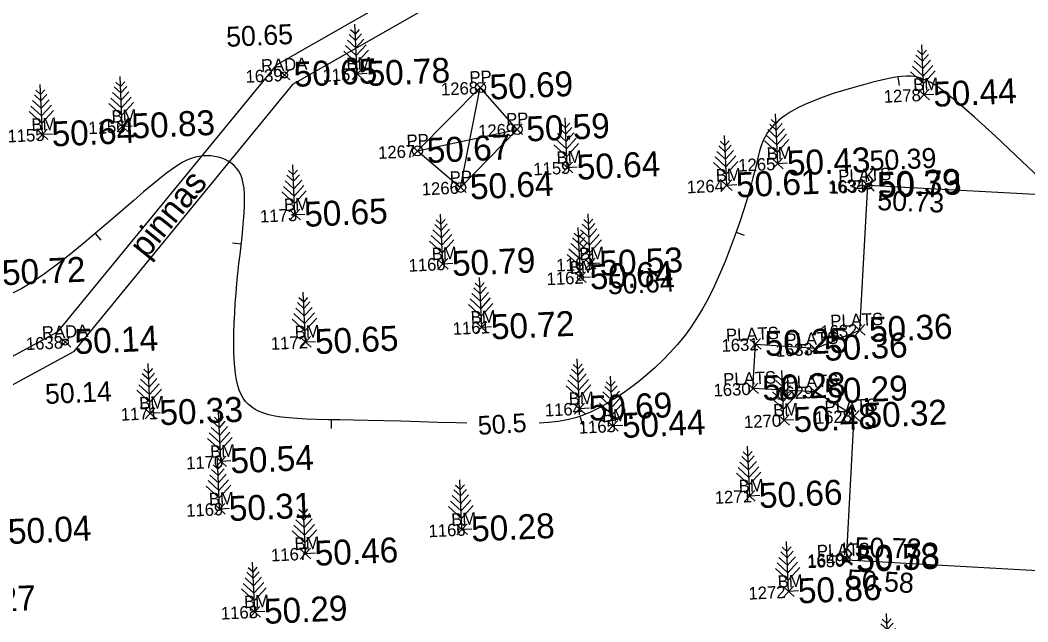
# Model space of a CAD drawing. Extents: x 641142 to 641451, y 6456033 to 6456526.
# Drawn here: x 641300.51 to 641340.88, y 6456421.46 to 6456445.57 of the extents above; entities that cross this region are included whole.
import ezdxf

# ---------------------------------------------------------------- set-up
doc = ezdxf.new("R2010")
doc.units = 0
for name, color, linetype in [('KIHT_10', 7, 'Continuous'), ('KIHT_12', 7, 'Continuous'), ('KIHT_3', 7, 'Continuous'), ('KIHT_30', 7, 'Continuous'), ('KIHT_31', 7, 'Continuous'), ('KIHT_49', 7, 'Continuous'), ('KIHT_54', 7, 'Continuous'), ('KIHT_57', 7, 'Continuous'), ('KIHT_59', 7, 'Continuous'), ('KIHT_62', 7, 'Continuous')]:
    doc.layers.add(name, color=color, linetype=linetype)

# ---------------------------------------------------------------- blocks, each defined once
blk = doc.blocks.new('VMAND')
at = {"layer": 'KIHT_10'}
for p, q in [((0, 1.6), (-0.181, 1.781)), ((0, 0), (0, 2)), ((0, 1.6), (0.181, 1.781)), ((0, 1.05), (-0.33, 1.38)), ((0, 1.35), (-0.249, 1.599)), ((0, 1.35), (0.249, 1.599)), ((0, 1.05), (0.33, 1.38)), ((0, 0.45), (-0.492, 0.942)), ((0, 0.75), (-0.411, 1.161)), ((0, 0.75), (0.411, 1.161)), ((0, 0.45), (0.492, 0.942)), ((0.4, 0), (0, 0))]:
    blk.add_line(p, q, dxfattribs=at)
blk = doc.blocks.new('VPP')
at = {"layer": 'KIHT_3'}
blk.add_circle((0, 0), 0.2, dxfattribs=at)
blk = doc.blocks.new('1')
at = {"layer": 'KIHT_31'}
blk.add_line((0, 0), (0, 0.35), dxfattribs=at)

msp = doc.modelspace()

# ---------------------------------------------------------------- linework, layer by layer
at = {"layer": 'KIHT_12'}
for centre in [(641334.508, 6456438.926), (641333.634, 6456423.975)]:
    msp.add_circle(centre, 0.12, dxfattribs=at)
at = {"layer": 'KIHT_3'}
for p, q in [((641316.428, 6456440.33), (641318.946, 6456442.869)), ((641318.156, 6456438.866), (641318.946, 6456442.869)), ((641320.417, 6456441.19), (641318.946, 6456442.869)), ((641316.428, 6456440.33), (641320.417, 6456441.19)), ((641318.156, 6456438.866), (641320.417, 6456441.19)), ((641316.428, 6456440.33), (641318.156, 6456438.866))]:
    msp.add_line(p, q, dxfattribs=at)
msp.add_lwpolyline([(641334.474, 6456438.96), (641360.513, 6456437.562), (641360.182, 6456431.625), (641361.78, 6456430.83), (641364.581, 6456430.678), (641364.266, 6456428.963), (641361.706, 6456429.116), (641360.008, 6456428.472), (641359.711, 6456422.481), (641333.615, 6456423.93), (641333.925, 6456429.711), (641332.36, 6456430.684), (641329.866, 6456430.808), (641329.972, 6456432.591), (641332.396, 6456432.426), (641334.149, 6456433.15), (641334.474, 6456438.96)], dxfattribs=at)
at = {"layer": 'KIHT_30'}
for points in [[(641393.748, 6456508.571), (641361.635, 6456481.657), (641355.759, 6456475.61), (641340.131, 6456460.35), (641328.037, 6456452.48), (641311.424, 6456442.988), (641302.639, 6456432.281), (641291.461, 6456426.211), (641273.822, 6456421.481)], [(641391.491, 6456507.984), (641360.953, 6456482.39), (641355.051, 6456476.316), (641339.503, 6456461.134), (641327.515, 6456453.333), (641310.768, 6456443.765), (641301.99, 6456433.067), (641291.087, 6456427.147), (641273.563, 6456422.446)]]:
    msp.add_lwpolyline(points, dxfattribs=at)
at = {"layer": 'KIHT_31'}
for points in [[(641342.006, 6456438.633), (641340.662, 6456439.913), (641339.588, 6456440.917), (641338.749, 6456441.683), (641338.107, 6456442.245), (641337.627, 6456442.639), (641337.271, 6456442.901), (641337.003, 6456443.067), (641336.787, 6456443.171), (641336.591, 6456443.245), (641336.403, 6456443.295), (641336.214, 6456443.323), (641336.019, 6456443.329), (641335.809, 6456443.315), (641335.577, 6456443.281), (641335.315, 6456443.231), (641335.016, 6456443.163), (641334.677, 6456443.081), (641334.303, 6456442.984), (641333.907, 6456442.875), (641333.498, 6456442.756), (641333.087, 6456442.626), (641332.685, 6456442.489), (641332.302, 6456442.345), (641331.95, 6456442.197), (641331.635, 6456442.044), (641331.359, 6456441.888), (641331.118, 6456441.729), (641330.91, 6456441.566), (641330.732, 6456441.401), (641330.581, 6456441.234), (641330.456, 6456441.064), (641330.353, 6456440.892), (641330.269, 6456440.717), (641330.199, 6456440.533), (641330.138, 6456440.335), (641330.081, 6456440.114), (641330.021, 6456439.865), (641329.953, 6456439.582), (641329.871, 6456439.256), (641329.771, 6456438.882), (641329.647, 6456438.456), (641329.502, 6456437.987), (641329.337, 6456437.485), (641329.155, 6456436.963), (641328.959, 6456436.431), (641328.752, 6456435.901), (641328.535, 6456435.384), (641328.312, 6456434.893), (641328.085, 6456434.434), (641327.852, 6456434.009), (641327.612, 6456433.613), (641327.364, 6456433.242), (641327.107, 6456432.893), (641326.837, 6456432.563), (641326.556, 6456432.249), (641326.26, 6456431.946), (641325.949, 6456431.652), (641325.626, 6456431.368), (641325.296, 6456431.098), (641324.961, 6456430.842), (641324.626, 6456430.603), (641324.294, 6456430.383), (641323.97, 6456430.185), (641323.657, 6456430.011), (641323.357, 6456429.862), (641323.06, 6456429.737), (641322.754, 6456429.634), (641322.429, 6456429.553), (641322.072, 6456429.49), (641321.671, 6456429.444), (641321.302, 6456429.42)], [(641318.411, 6456429.42), (641317.995, 6456429.431), (641317.247, 6456429.453), (641316.503, 6456429.476), (641315.779, 6456429.499), (641315.091, 6456429.518), (641314.453, 6456429.532), (641313.866, 6456429.543), (641313.326, 6456429.552), (641312.833, 6456429.561), (641312.383, 6456429.572), (641311.975, 6456429.586), (641311.607, 6456429.605), (641311.275, 6456429.63), (641310.978, 6456429.664), (641310.713, 6456429.707), (641310.478, 6456429.76), (641310.269, 6456429.822), (641310.086, 6456429.894), (641309.923, 6456429.977), (641309.781, 6456430.072), (641309.654, 6456430.177), (641309.543, 6456430.295), (641309.444, 6456430.428), (641309.359, 6456430.577), (641309.286, 6456430.746), (641309.224, 6456430.938), (641309.174, 6456431.154), (641309.134, 6456431.398), (641309.104, 6456431.672), (641309.084, 6456431.977), (641309.072, 6456432.31), (641309.069, 6456432.667), (641309.073, 6456433.042), (641309.085, 6456433.431), (641309.103, 6456433.829), (641309.128, 6456434.232), (641309.159, 6456434.635), (641309.195, 6456435.034), (641309.234, 6456435.426), (641309.276, 6456435.81), (641309.318, 6456436.183), (641309.36, 6456436.545), (641309.398, 6456436.893), (641309.433, 6456437.226), (641309.462, 6456437.541), (641309.484, 6456437.837), (641309.498, 6456438.114), (641309.502, 6456438.372), (641309.496, 6456438.611), (641309.478, 6456438.83), (641309.448, 6456439.031), (641309.404, 6456439.212), (641309.345, 6456439.373), (641309.271, 6456439.516), (641309.182, 6456439.641), (641309.081, 6456439.749), (641308.969, 6456439.841), (641308.847, 6456439.918), (641308.718, 6456439.983), (641308.583, 6456440.035), (641308.443, 6456440.077), (641308.3, 6456440.109), (641308.154, 6456440.13), (641308.004, 6456440.138), (641307.85, 6456440.134), (641307.692, 6456440.114), (641307.529, 6456440.079), (641307.36, 6456440.026), (641307.186, 6456439.955), (641307.006, 6456439.864), (641306.813, 6456439.75), (641306.601, 6456439.607), (641306.366, 6456439.434), (641306.1, 6456439.225), (641305.798, 6456438.977), (641305.453, 6456438.686), (641305.059, 6456438.348), (641304.614, 6456437.963), (641304.126, 6456437.542), (641303.609, 6456437.099), (641303.074, 6456436.65), (641302.534, 6456436.209), (641302.002, 6456435.791), (641301.489, 6456435.411), (641301.01, 6456435.083), (641300.572, 6456434.819), (641300.174, 6456434.617)]]:
    msp.add_lwpolyline(points, dxfattribs=at)
for points in [[(641382.884, 6456383.288), (641382.65, 6456385.368), (641382.183, 6456390.216), (641381.78, 6456393.275), (641380.333, 6456399.563), (641379.557, 6456406.763), (641378.395, 6456413.814), (641377.399, 6456419.307), (641375.84, 6456424.1), (641375.193, 6456429.032), (641375.716, 6456433.189), (641376.608, 6456435.932), (641379.077, 6456439.928), (641381.491, 6456446.4), (641382.553, 6456451.629), (641383.589, 6456456.982), (641383.409, 6456459.297), (641382.56, 6456460.269), (641379.974, 6456461.392), (641376.47, 6456461.187), (641374.615, 6456460.055), (641372.405, 6456455.923), (641370.607, 6456450.956), (641369.009, 6456443.763), (641367.893, 6456442.006), (641365.626, 6456442.118), (641364.739, 6456443.445), (641364.517, 6456445.908), (641364.688, 6456451.44), (641366.93, 6456460.817), (641370.933, 6456475.191), (641374.888, 6456489.89), (641374.565, 6456491.236), (641373.445, 6456491.776), (641372.199, 6456490.965), (641367.353, 6456488.692), (641363.049, 6456488.332), (641361.436, 6456487.196), (641360.196, 6456482.567), (641357.104, 6456478.582), (641354.011, 6456475.353), (641343.64, 6456466.406), (641337.983, 6456462.203), (641334.673, 6456461.452), (641325.172, 6456461.2), (641317.204, 6456464.796), (641314.908, 6456465.462), (641311.771, 6456465.911), (641305.576, 6456465.992), (641295.509, 6456467.878), (641292.407, 6456470.153), (641291.749, 6456472.846), (641291.667, 6456476.547), (641291.379, 6456479.229), (641289.71, 6456481.658), (641284.331, 6456484.625), (641280.435, 6456486.517)], [(641211.62, 6456408.872), (641216.625, 6456411.622), (641223.17, 6456413.178), (641225.884, 6456413.968), (641228.366, 6456414.971), (641230.569, 6456417.224), (641232.149, 6456420.117), (641232.343, 6456422.429), (641230.291, 6456423.452), (641224.559, 6456423.641), (641219.968, 6456424.921), (641217.758, 6456426.159), (641213.82, 6456428.053), (641213.368, 6456429.311), (641214.812, 6456430.268), (641218.662, 6456430.589), (641222.981, 6456430.41), (641225.702, 6456431.052), (641227.115, 6456432.676), (641227.137, 6456438.031), (641228.286, 6456439.253), (641228.938, 6456441.356), (641227.66, 6456443.682), (641227.166, 6456445.35), (641228.377, 6456446.766), (641229.97, 6456446.654), (641232.512, 6456445.791), (641234.107, 6456444.192), (641235.564, 6456440.373), (641237.299, 6456437.311), (641239.906, 6456433.425), (641242.459, 6456430.808), (641243.5, 6456428.617), (641243.797, 6456426.067), (641243.823, 6456424.114), (641244.497, 6456422.262), (641246.184, 6456420.496), (641249.84, 6456419.317), (641256.712, 6456418.695), (641260.603, 6456418.309), (641284.503, 6456407.396), (641307.571, 6456397.233)]]:
    msp.add_open_spline(points, degree=2, dxfattribs=at)
at = {"layer": 'KIHT_54'}
for p, q in [((641310.875, 6456443.579), (641311.317, 6456443.174)), ((641310.894, 6456443.155), (641311.298, 6456443.598)), ((641313.792, 6456443.616), (641314.235, 6456443.211)), ((641313.811, 6456443.192), (641314.216, 6456443.635)), ((641318.725, 6456443.071), (641319.167, 6456442.666)), ((641318.744, 6456442.647), (641319.148, 6456443.09)), ((641336.501, 6456442.782), (641336.944, 6456442.377)), ((641336.52, 6456442.359), (641336.925, 6456442.801)), ((641304.377, 6456441.514), (641304.82, 6456441.11)), ((641304.396, 6456441.091), (641304.801, 6456441.533)), ((641320.196, 6456441.393), (641320.639, 6456440.988)), ((641320.215, 6456440.969), (641320.62, 6456441.412)), ((641301.173, 6456441.188), (641301.616, 6456440.783)), ((641301.192, 6456440.764), (641301.597, 6456441.207)), ((641316.206, 6456440.533), (641316.649, 6456440.128)), ((641316.225, 6456440.109), (641316.63, 6456440.552)), ((641330.653, 6456439.598), (641331.058, 6456440.041)), ((641322.212, 6456439.865), (641322.655, 6456439.46)), ((641322.231, 6456439.441), (641322.636, 6456439.884)), ((641330.634, 6456440.022), (641331.077, 6456439.617)), ((641317.934, 6456439.068), (641318.377, 6456438.664)), ((641317.953, 6456438.645), (641318.358, 6456439.087)), ((641328.594, 6456439.151), (641329.037, 6456438.746)), ((641328.613, 6456438.727), (641329.018, 6456439.169)), ((641334.253, 6456439.162), (641334.695, 6456438.757)), ((641334.272, 6456438.738), (641334.676, 6456439.181)), ((641334.287, 6456439.128), (641334.729, 6456438.724)), ((641334.305, 6456438.705), (641334.71, 6456439.147)), ((641311.294, 6456437.975), (641311.736, 6456437.57)), ((641311.312, 6456437.551), (641311.717, 6456437.994)), ((641317.214, 6456436.004), (641317.657, 6456435.599)), ((641317.233, 6456435.58), (641317.638, 6456436.023)), ((641323.126, 6456436.009), (641323.569, 6456435.604)), ((641323.145, 6456435.585), (641323.55, 6456436.028)), ((641322.74, 6456435.462), (641323.183, 6456435.057)), ((641322.759, 6456435.038), (641323.164, 6456435.481)), ((641318.777, 6456433.46), (641319.22, 6456433.056)), ((641318.796, 6456433.037), (641319.201, 6456433.479)), ((641333.928, 6456433.352), (641334.37, 6456432.947)), ((641333.947, 6456432.928), (641334.352, 6456433.371)), ((641302.093, 6456432.876), (641302.536, 6456432.472)), ((641302.112, 6456432.453), (641302.517, 6456432.895)), ((641311.724, 6456432.87), (641312.166, 6456432.466)), ((641311.743, 6456432.447), (641312.147, 6456432.889)), ((641329.75, 6456432.793), (641330.193, 6456432.389)), ((641329.769, 6456432.37), (641330.174, 6456432.812)), ((641332.13, 6456432.6), (641332.573, 6456432.196)), ((641332.149, 6456432.177), (641332.554, 6456432.619)), ((641329.645, 6456431.011), (641330.088, 6456430.606)), ((641329.664, 6456430.587), (641330.069, 6456431.03)), ((641332.138, 6456430.886), (641332.581, 6456430.481)), ((641332.157, 6456430.462), (641332.562, 6456430.905)), ((641305.494, 6456430.021), (641305.937, 6456429.617)), ((641305.513, 6456429.598), (641305.918, 6456430.04)), ((641322.697, 6456430.201), (641323.14, 6456429.796)), ((641322.716, 6456429.777), (641323.121, 6456430.22)), ((641330.892, 6456429.746), (641331.335, 6456429.341)), ((641330.911, 6456429.322), (641331.316, 6456429.765)), ((641333.704, 6456429.913), (641334.147, 6456429.508)), ((641333.723, 6456429.489), (641334.128, 6456429.932)), ((641324.028, 6456429.511), (641324.471, 6456429.106)), ((641324.047, 6456429.087), (641324.452, 6456429.53)), ((641308.332, 6456428.088), (641308.774, 6456427.683)), ((641308.351, 6456427.664), (641308.755, 6456428.107)), ((641329.533, 6456426.281), (641329.938, 6456426.724)), ((641329.514, 6456426.705), (641329.957, 6456426.3)), ((641308.279, 6456426.186), (641308.722, 6456425.781)), ((641308.298, 6456425.762), (641308.703, 6456426.204)), ((641317.989, 6456425.366), (641318.432, 6456424.962)), ((641318.008, 6456424.943), (641318.413, 6456425.385)), ((641311.715, 6456424.394), (641312.158, 6456423.989)), ((641311.734, 6456423.97), (641312.139, 6456424.413)), ((641333.394, 6456424.133), (641333.836, 6456423.728)), ((641333.413, 6456424.178), (641333.856, 6456423.773)), ((641333.413, 6456423.709), (641333.817, 6456424.152)), ((641333.432, 6456423.754), (641333.837, 6456424.197)), ((641331.076, 6456422.879), (641331.519, 6456422.474)), ((641331.095, 6456422.455), (641331.5, 6456422.898)), ((641309.689, 6456422.061), (641310.132, 6456421.656)), ((641309.708, 6456421.638), (641310.113, 6456422.08))]:
    msp.add_line(p, q, dxfattribs=at)
at = {"layer": 'KIHT_59'}
for centre in [(641311.096, 6456443.376), (641334.508, 6456438.926), (641322.961, 6456435.26), (641302.315, 6456432.674), (641333.634, 6456423.975)]:
    msp.add_circle(centre, 0.12, dxfattribs=at)

# ---------------------------------------------------------------- block references
at = {"layer": 'KIHT_10', "rotation": 2.56399}
for p in [(641314.01, 6456443.41), (641336.72, 6456442.58), (641304.6, 6456441.31), (641301.4, 6456440.99), (641322.43, 6456439.66), (641330.86, 6456439.82), (641328.82, 6456438.95), (641311.52, 6456437.77), (641317.44, 6456435.8), (641323.35, 6456435.81), (641322.96, 6456435.26), (641319, 6456433.26), (641311.94, 6456432.67), (641322.92, 6456430), (641305.72, 6456429.82), (641331.11, 6456429.54), (641324.25, 6456429.31), (641308.55, 6456427.89), (641329.74, 6456426.5), (641308.5, 6456425.98), (641318.21, 6456425.16), (641311.94, 6456424.19), (641331.3, 6456422.68), (641309.91, 6456421.86), (641335.31, 6456419.8)]:
    msp.add_blockref('VMAND', p, dxfattribs=at)
at = {"layer": 'KIHT_3', "rotation": 2.56399}
for p in [(641318.95, 6456442.87), (641320.42, 6456441.19), (641316.43, 6456440.33), (641318.16, 6456438.87)]:
    msp.add_blockref('VPP', p, dxfattribs=at)
at = {"layer": 'KIHT_31'}
for p, rotation in [((641335.68, 6456443.3), -171.8710516385389), ((641303.51, 6456437.02), -139.98093371595016), ((641329.19, 6456437.07), -109.17474242545813), ((641309.36, 6456436.59), 83.63378278039255), ((641312.97, 6456429.56), 178.96369665645713), ((641322.93, 6456429.7), -161.45180388306343)]:
    msp.add_blockref('1', p, dxfattribs=dict(at, rotation=rotation))

# ---------------------------------------------------------------- texts
for s, p in [(' 50.78', (641314.04, 6456442.91)), (' 50.65', (641311.12, 6456442.88)), (' 50.69', (641318.97, 6456442.37)), (' 50.44', (641336.74, 6456442.08)), (' 50.64', (641301.42, 6456440.49)), (' 50.83', (641304.62, 6456440.81)), (' 50.59', (641320.44, 6456440.69)), (' 50.67', (641316.45, 6456439.83)), (' 50.43', (641330.88, 6456439.32)), (' 50.64', (641322.46, 6456439.16)), (' 50.39', (641334.5, 6456438.46)), (' 50.64', (641318.18, 6456438.37)), (' 50.61', (641328.84, 6456438.45)), (' 50.73', (641334.53, 6456438.43)), (' 50.65', (641311.54, 6456437.27)), (' 50.79', (641317.46, 6456435.3)), (' 50.53', (641323.37, 6456435.31)), (' 50.72', (641299.43, 6456434.93)), (' 50.64', (641322.98, 6456434.76)), (' 50.72', (641319.02, 6456432.76)), (' 50.36', (641334.17, 6456432.65)), (' 50.14', (641302.34, 6456432.17)), (' 50.65', (641311.97, 6456432.17)), (' 50.25', (641329.99, 6456432.09)), (' 50.36', (641332.37, 6456431.9)), (' 50.28', (641329.89, 6456430.31)), (' 50.29', (641332.38, 6456430.18)), (' 50.33', (641305.74, 6456429.32)), (' 50.69', (641322.94, 6456429.5)), (' 50.32', (641333.95, 6456429.21)), (' 50.44', (641324.27, 6456428.81)), (' 50.48', (641331.14, 6456429.04)), (' 50.54', (641308.58, 6456427.39)), (' 50.66', (641329.76, 6456426)), (' 50.31', (641308.52, 6456425.48)), (' 50.04', (641299.67, 6456424.56)), (' 50.28', (641318.23, 6456424.66)), (' 50.46', (641311.96, 6456423.69)), (' 50.58', (641333.64, 6456423.43)), (' 50.73', (641333.66, 6456423.48)), (' 50.86', (641331.32, 6456422.18)), (' 50.27', (641297.45, 6456421.77)), (' 50.29', (641309.93, 6456421.36))]:
    msp.add_text(s, height=1, rotation=2.564).set_placement(p)
at = {"layer": 'KIHT_12'}
for s, rotation, p in [('50.39', 2.564, (641334.56, 6456439.54)), ('50.58', 356.6355, (641333.62, 6456422.77))]:
    msp.add_text(s, height=0.8, rotation=rotation, dxfattribs=at).set_placement(p)
at = {"layer": 'KIHT_31'}
msp.add_text('50.5', height=0.75, rotation=3.7733, dxfattribs=at).set_placement((641318.87, 6456428.95))
at = {"layer": 'KIHT_49'}
for s, p in [('RADA', (641310.17, 6456443.5)), ('BM', (641313.59, 6456443.56)), ('PP', (641318.52, 6456443.02)), ('BM', (641336.3, 6456442.73)), ('BM', (641300.97, 6456441.13)), ('BM', (641304.18, 6456441.46)), ('PP', (641319.99, 6456441.34)), ('PP', (641316, 6456440.48)), ('BM', (641330.43, 6456439.97)), ('BM', (641322.01, 6456439.81)), ('BM', (641328.39, 6456439.1)), ('PLATS', (641333.3, 6456439.07)), ('PP', (641317.73, 6456439.01)), ('K', (641334.33, 6456439.08)), ('BM', (641311.09, 6456437.92)), ('BM', (641317.01, 6456435.95)), ('BM', (641322.92, 6456435.95)), ('BM', (641322.54, 6456435.41)), ('BM', (641318.57, 6456433.41)), ('PLATS', (641332.98, 6456433.26)), ('RADA', (641301.39, 6456432.8)), ('BM', (641311.52, 6456432.82)), ('PLATS', (641328.8, 6456432.7)), ('PLATS', (641331.18, 6456432.51)), ('PLATS', (641328.69, 6456430.92)), ('PLATS', (641331.19, 6456430.8)), ('BM', (641305.29, 6456429.97)), ('BM', (641322.5, 6456430.15)), ('PLATS', (641332.75, 6456429.82)), ('BM', (641323.83, 6456429.46)), ('BM', (641330.69, 6456429.69)), ('BM', (641308.13, 6456428.03)), ('BM', (641329.31, 6456426.65)), ('BM', (641308.08, 6456426.13)), ('BM', (641317.79, 6456425.31)), ('BM', (641311.51, 6456424.34)), ('PLATS', (641332.44, 6456424.04)), ('K', (641333.46, 6456424.13)), ('BM', (641330.87, 6456422.82)), ('BM', (641309.49, 6456422.01))]:
    msp.add_text(s, height=0.5, rotation=2.564, dxfattribs=at).set_placement(p)
at = {"layer": 'KIHT_57'}
msp.add_text('pinnas', height=1, rotation=50.9836, dxfattribs=at).set_placement((641305.57, 6456435.98))
at = {"layer": 'KIHT_59'}
for s, rotation, p in [('50.65', 2.564, (641308.78, 6456444.5)), ('50.73', 357.8376, (641334.84, 6456437.96)), ('50.64', 2.564, (641324.07, 6456434.58)), ('50.14', 2.564, (641301.52, 6456430.19)), ('50.73', 358.8774, (641333.94, 6456424.05))]:
    msp.add_text(s, height=0.8, rotation=rotation, dxfattribs=at).set_placement(p)
at = {"layer": 'KIHT_62'}
for s, p in [('1639', (641309.55, 6456443.06)), ('1157', (641312.63, 6456443.1)), ('1268', (641317.38, 6456442.55)), ('1278', (641335.12, 6456442.26)), ('1156', (641303.25, 6456441)), ('1269', (641318.87, 6456440.87)), ('1155', (641300.01, 6456440.67)), ('1267', (641314.86, 6456440.01)), ('1265', (641329.29, 6456439.5)), ('1159', (641321.08, 6456439.35)), ('1266', (641316.61, 6456438.55)), ('1264', (641327.23, 6456438.63)), ('1634', (641332.89, 6456438.64)), ('1635', (641332.94, 6456438.61)), ('1173', (641310.13, 6456437.46)), ('1160', (641316.08, 6456435.49)), ('1163', (641322, 6456435.5)), ('1162', (641321.61, 6456434.95)), ('1161', (641317.85, 6456432.96)), ('1632', (641332.58, 6456432.83)), ('1638', (641300.75, 6456432.35)), ('1172', (641310.56, 6456432.36)), ('1631', (641328.62, 6456432.28)), ('1633', (641330.79, 6456432.08)), ('1630', (641328.3, 6456430.49)), ('1629', (641330.81, 6456430.36)), ('1171', (641304.55, 6456429.52)), ('1164', (641321.54, 6456429.69)), ('1628', (641332.36, 6456429.39)), ('1165', (641322.9, 6456429)), ('1270', (641329.52, 6456429.22)), ('1170', (641307.17, 6456427.57)), ('1271', (641328.35, 6456426.19)), ('1169', (641307.17, 6456425.67)), ('1166', (641316.88, 6456424.85)), ('1167', (641310.57, 6456423.88)), ('1650', (641332.05, 6456423.61)), ('1649', (641332.07, 6456423.66)), ('1272', (641329.7, 6456422.35)), ('1168', (641308.56, 6456421.55))]:
    msp.add_text(s, height=0.5, rotation=2.564, dxfattribs=at).set_placement(p)

doc.saveas('drawing.dxf')
